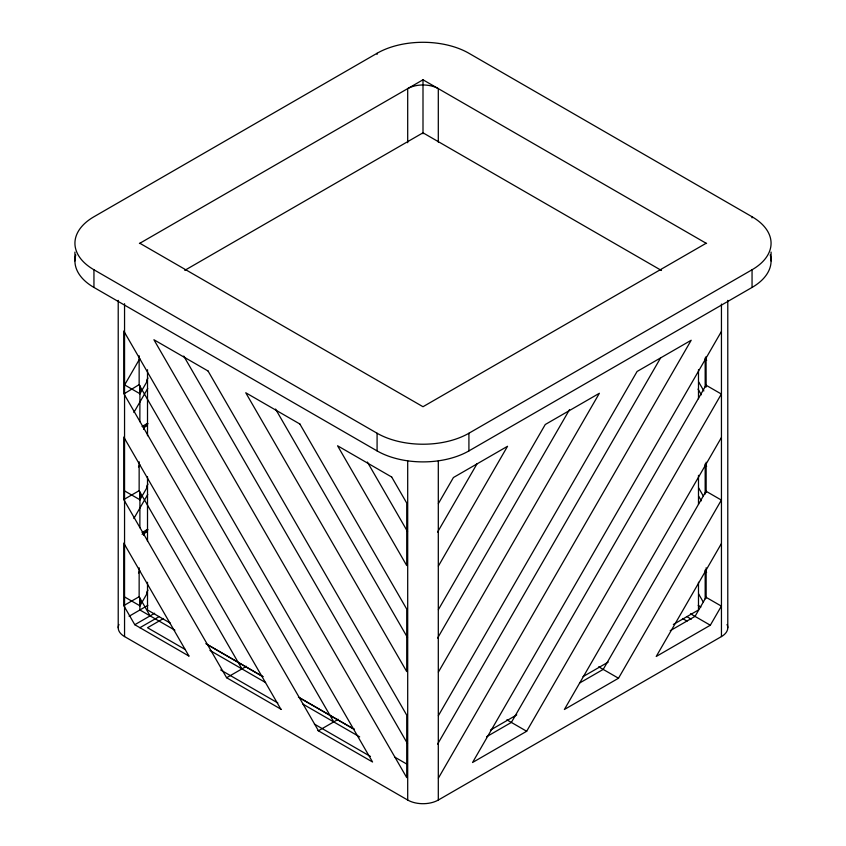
<?xml version="1.0" encoding="UTF-8"?>
<svg xmlns="http://www.w3.org/2000/svg" width="846" height="846" viewBox="0 0 846 846"><rect width="100%" height="100%" fill="white"/><g stroke="black" fill="none" stroke-linecap="round" stroke-linejoin="round"><path stroke-width="1.27" d="M74.924 260.928L74.924 252.097M118.218 300.372L118.218 627.732M727.782 627.732L727.782 300.372M139.791 358.672L124.637 384.909L139.95 393.739L146.622 382.17L146.622 380.33L147.944 378.046M133.88 412.467L147.733 388.473M143.513 429.282L146.622 423.888L142.054 426.521M143.238 427.674L146.622 425.728L147.923 423.476M138.49 466.95L139.812 464.655M147.944 484.081L146.622 486.365L146.622 488.205L139.95 499.775L124.637 490.944M133.88 518.492L147.743 494.476M143.513 535.317L146.622 529.924L142.054 532.557M142.117 534.365L146.622 531.764L147.923 529.511M138.501 572.964L139.823 570.68M147.944 590.117L146.622 592.401L146.622 594.241L139.95 605.81L124.637 596.98M438.397 503.56L453.424 477.525L507.537 446.286L438.397 566.048M437.572 532.123L477.091 463.682M438.397 609.606L545.258 424.512L599.37 393.274L438.397 672.084M437.604 638.106L569.548 409.57M438.397 715.642L637.08 371.489L691.193 340.251L438.397 778.119M437.604 744.131L660.715 357.71M721.363 331.558L472.554 762.5L526.667 731.261L721.363 394.046L706.05 385.205L511.365 722.421L486.566 736.739M721.363 437.594L564.388 709.487L618.5 678.238L721.363 500.081L706.05 491.24L603.198 669.408L579.521 683.071M721.363 543.64L656.221 656.464L710.323 625.226L721.363 606.117L706.05 597.287L695.021 616.385L670.222 630.704M752.052 287.439L752.052 269.768A64.931 37.488 0 0 0 752.052 216.756L468.917 53.277A64.931 37.488 0 0 0 377.083 53.277L93.948 216.756A64.931 37.488 0 0 0 93.948 269.768L93.948 287.439L377.083 450.907A64.931 37.488 0 0 0 468.917 450.907L752.052 287.439A64.931 37.488 0 0 0 770.22 254.879M139.4 243.532L423 79.788L706.6 243.532M184.766 270.35L423 132.811L661.477 270.487M338.252 719.312L318.445 730.754L123.971 393.876L139.146 384.644L139.146 355.754M139.854 421.71L139.95 386.03L139.146 384.644M281.432 709.466L226.622 677.731L124.499 500.864L123.78 499.563L139.146 490.68L139.146 461.789M706.146 243.257L423 406.725L139.854 243.257M188.954 656.073L134.789 624.718L124.309 606.55L123.78 605.599L139.146 596.716L139.146 567.825M129.121 616.258L147.849 605.355M134.789 624.718L154.659 613.244M93.948 269.768L377.083 433.237A64.931 37.488 0 0 0 468.917 433.237L752.052 269.768M139.854 627.732L159.27 616.523M163.511 618.489L147.511 627.732L185.232 649.517M226.622 677.731L246.429 666.299M490.447 730.087L516.737 714.902M583.031 676.631L608.179 662.111M673.342 624.485L698.489 609.966L698.489 582.249M118.948 624.496A21.647 12.5 0 0 0 124.552 636.573L407.698 800.041A21.647 12.5 0 0 0 438.302 800.041L721.448 636.573A21.647 12.5 0 0 0 727.052 624.496M698.204 605.387L700.9 607.037M690.484 613.773L710.323 625.226M686.73 616.523L691.298 619.166M682.489 618.489L687.058 621.133M598.693 666.807L618.5 678.238M506.86 719.819L526.667 731.261M170.374 623.164L147.511 609.966L147.511 582.249M205.811 643.626L262.969 676.631M298.405 697.083L354.411 729.421L299.421 697.76M207.873 644.906L262.799 676.62M174.889 630.196L139.854 609.966L139.95 598.101L139.95 605.81M209.924 650.415L265.602 682.563M302.889 704.094L359.677 736.887M394.67 757.075L407.127 764.276M220.669 669.969L277.826 702.973M314.405 724.091L370.421 756.43M317.959 730.563L372.557 761.992L123.78 331.04L123.78 393.527M705.331 358.165L706.643 360.438M698.585 381.821L703.851 390.947M698.045 389.097L701.345 394.818M705.3 464.147L706.622 466.432M698.574 487.835L703.195 495.841M698.69 496.253L701.334 500.832M705.289 570.172L706.611 572.456M698.574 593.871L703.185 601.876M367.375 462.032L407.539 531.605M275.563 409.062L407.518 637.598M183.741 356.06L407.508 743.623M139.854 386.083L333.758 721.913M280.724 708.969L123.78 437.075L123.78 499.563M139.146 490.68L241.924 668.9M188.901 655.957L123.78 543.111L123.78 605.599M139.146 596.716L150.091 615.877M771.076 252.097L771.076 260.928M752.052 216.756L752.052 217.856M721.448 304.074L721.448 636.573M706.05 356.568L706.146 387.045M706.146 462.233L706.146 492.573M706.146 567.761L706.146 598.101M705.173 358.08L705.173 386.717M705.173 464.116L705.173 494.064M705.173 570.162L705.173 598.799M698.489 369.734L698.489 398.773M698.489 475.336L698.489 504.375M468.917 433.237L468.917 450.907M438.302 142.149L438.302 88.629A21.647 12.5 0 0 0 407.698 88.629L407.698 142.72M438.302 460.943L438.302 800.041M423 79.788L423 133.784M407.698 460.943L407.698 800.041M377.083 53.277L377.083 54.387M377.083 433.237L377.083 450.907M147.511 369.734L147.511 435.732M147.511 476.658L147.511 541.334M146.622 423.888L146.622 425.728M146.622 529.924L146.622 531.764M139.95 386.03L139.95 393.739M139.95 499.775L139.95 492.065L139.854 527.745M124.552 303.714L124.552 636.573M93.948 287.439A64.931 37.488 0 0 1 75.78 254.879M208.031 370.982L153.919 339.743L406.725 777.611L406.725 715.124L208.031 370.982M299.865 424.005L245.752 392.756L406.725 671.576L406.725 609.088L299.865 424.005M391.687 477.017L337.575 445.779L406.725 565.54L406.725 503.053L391.687 477.017"/></g></svg>
